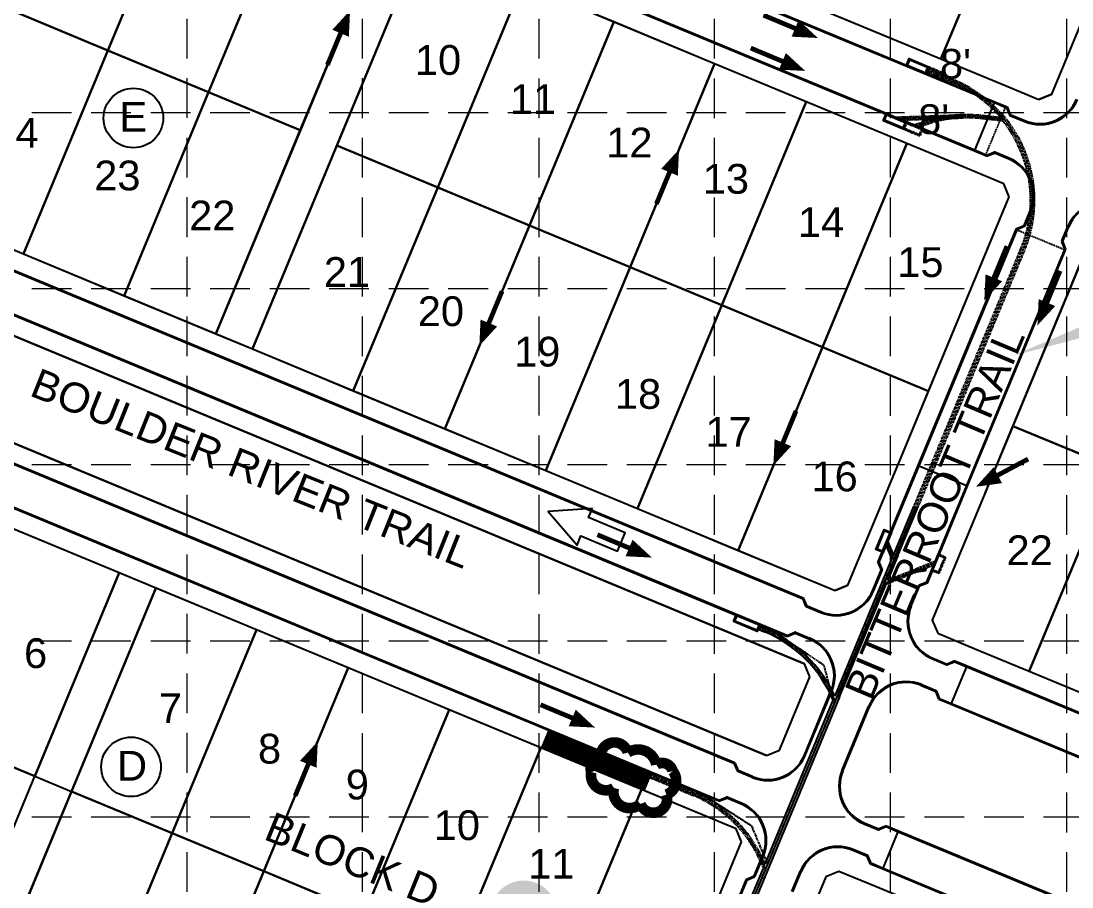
# Model space of a CAD drawing. Header units: inches. Extents: x 2510995 to 2514555, y 7106046 to 7111737.
# Drawn here: x 2511893 to 2512422, y 7110277 to 7110713 of the extents above; entities that cross this region are included whole.
import ezdxf
from ezdxf.enums import TextEntityAlignment as Align

# ---------------------------------------------------------------- set-up
doc = ezdxf.new("R2010")
doc.units = ezdxf.units.IN
doc.header["$MEASUREMENT"] = 0
for name, pattern in [('DASHED', [0.75, 0.5, -0.25]), ('HIDDEN', [0.375, 0.25, -0.125]), ('XHO477PV$0$HIDDEN2', [0.1875, 0.125, -0.0625]), ('XHO477ST$0$CL', [0.7, 0.5, -0.05, 0.1, -0.05])]:
    doc.linetypes.add(name, pattern=pattern)
for name, color, linetype in [('BASE', 7, 'Continuous'), ('C-WTRC-DAM-TEXT-N', 4, 'Continuous'), ('C-WTRC-FULL-PH2B-N', 7, 'Continuous'), ('EROSION BLANKETS', 84, 'Continuous'), ('GRID', 254, 'DASHED'), ('INLET PROTECTION', 5, 'Continuous'), ('LEGEND', 7, 'Continuous'), ('XHO477PT$0$V-PLIN-AREA', 216, 'Continuous'), ('XHO477PT$0$V-PROP-SUBD-N', 7, 'Continuous'), ('XHO477PT$0$V-RWAY-LINE-N', 4, 'Continuous'), ('XHO477PV$0$C-ROAD-BOC-N', 6, 'Continuous'), ('XHO477PV$0$C-ROAD-FOC-N', 12, 'Continuous'), ('XHO477PV$0$C-TRANSITION', 6, 'XHO477PV$0$HIDDEN2'), ('XHOE001PT$0$C-ROAD-IDEN-N', 1, 'Continuous'), ('XHOE001PT$0$V-PROP-SUBD-BLOK-IDEN-N', 6, 'Continuous'), ('XHOE001PT$0$V-PROP-SUBD-IDEN-N', 6, 'Continuous'), ('XHOE001PT$0$V-PROP-SUBD-N', 7, 'Continuous'), ('XHOE001PT$0$V-RWAY-LINE-N', 4, 'Continuous'), ('XHOE001PV$0$C-ROAD-BOC-N', 4, 'Continuous'), ('XHOE001PV$0$C-ROAD-FOC-N', 2, 'Continuous'), ('XHOE002PPT-PHASE10$0$PARCELCLOSURE', 124, 'Continuous'), ('XHOE002PPT-PHASE10$0$V-PROP-SUBD-IDEN-N', 6, 'Continuous'), ('XHOE002PPT-PHASE10$0$V-PROP-SUBD-N', 7, 'Continuous'), ('XHOE002PPT-PHASE10$0$V-PROP-SUBD-N-P7', 12, 'Continuous'), ('XHOE002PV$0$C-ROAD-BOC-N', 2, 'Continuous'), ('XHOE002PV$0$C-ROAD-FOC-N', 2, 'Continuous'), ('ZSTORM', 5, 'XHO477ST$0$CL')]:
    doc.layers.add(name, color=color, linetype=linetype)
doc.layers.add('XHOE001PT$0$V-AREA-PLIN', color=21, linetype='Continuous', plot=False)
doc.styles.add('DRHorton', font='dutcheb.ttf')
doc.styles.get("Standard").update_dxf_attribs({"font": 'ARIAL.TTF'})

# ---------------------------------------------------------------- blocks, each defined once
blk = doc.blocks.new('ARR')
blk.add_lwpolyline([(-5.56, 0.32, 0, 3.78, 0), (-0.35, 0.31, 3.78, 3.78, 0)], format="xyseb")
at = {"const_width": 1}
blk.add_lwpolyline([(-0.35, 0.31), (6.88, 0.31)], dxfattribs=at)
blk = doc.blocks.new('DRHorton')
h = blk.add_hatch(color=1)
h.paths.add_polyline_path([(78.7, 25.78, 1), (40.43, 25.78, 1)])
h.paths.add_polyline_path([(42.33, 17.91), (76.5, 17.91), (76.5, 34.87), (42.33, 34.87)], flags=24)
at = {"layer": 'BASE', "color": 176, "style": 'DRHorton'}
blk.add_text('DRH', height=9.814, dxfattribs=at).set_placement((59.39, 21.64), align=Align.CENTER)

msp = doc.modelspace()

# ---------------------------------------------------------------- linework, layer by layer
at = {"layer": 'C-WTRC-DAM-TEXT-N', "color": 7}
msp.add_solid([(2512392.11, 7110544.52), (2512444.97, 7110567.1), (2512443.92, 7110558.17)], dxfattribs=at)
at = {"layer": 'EROSION BLANKETS', "const_width": 10}
msp.add_lwpolyline([(2512156.35, 7110351.46), (2512208.86, 7110329.59)], dxfattribs=at)
at = {"layer": 'GRID', "color": 252, "linetype": 'HIDDEN', "lineweight": 0, "ltscale": 80}
for p, q in [((2512242.15, 7106494.5), (2512242.15, 7111643.94)), ((2512330.93, 7106494.48), (2512330.93, 7111643.94)), ((2512419.71, 7106494.47), (2512419.71, 7111643.94)), ((2511976.37, 7106494.54), (2511976.28, 7111640.39)), ((2512064.6, 7106494.52), (2512064.78, 7111640.37)), ((2512153.41, 7106494.51), (2512153.95, 7111640.26)), ((2511088, 7110667.35), (2514461.67, 7110667.35)), ((2511088, 7110578.57), (2514461.67, 7110578.57)), ((2511088, 7110489.79), (2514461.67, 7110489.79)), ((2511088, 7110401.01), (2514461.67, 7110401.01)), ((2511088, 7110312.22), (2514461.67, 7110312.22))]:
    msp.add_line(p, q, dxfattribs=at)
at = {"layer": 'INLET PROTECTION', "color": 170, "ltscale": 100, "const_width": 5.33}
msp.add_lwpolyline([(2512198.44, 7110344.67, 0.520567), (2512198.44, 7110344.67, 0.765195), (2512184.94, 7110344.56, 0.417879), (2512180.05, 7110334.81, 0.6649), (2512191.47, 7110326.83, 0.744833), (2512204.82, 7110318.79, 0.975642), (2512217.92, 7110323.47, 0.520567), (2512221.09, 7110335.34, 0.520567), (2512212.81, 7110338.53, 0.540264), (2512198.44, 7110344.67)], format="xyb", close=True, dxfattribs=at)
at = {"layer": 'XHO477PT$0$V-PLIN-AREA', "color": 7}
msp.add_lwpolyline([(2512485.9, 7110590.71), (2512439.72, 7110609.87), (2512433.19, 7110607.17), (2512392.56, 7110509.27), (2512443.36, 7110488.18)], close=True, dxfattribs=at)
at = {"layer": 'XHO477PT$0$V-PROP-SUBD-N', "color": 7}
msp.add_line((2512924.54, 7110288.51), (2512392.56, 7110509.27), dxfattribs=at)
at = {"layer": 'XHO477PT$0$V-RWAY-LINE-N', "color": 7}
for p, q in [((2512412.16, 7110676.52), (2512492.27, 7110869.56)), ((2512387.16, 7110681.49), (2512405.63, 7110673.82)), ((2512412.16, 7110676.52), (2512405.63, 7110673.82)), ((2512388, 7110631.34), (2512369.53, 7110639)), ((2512390.7, 7110624.8), (2512388, 7110631.34)), ((2512336.02, 7110493.03), (2512390.7, 7110624.8)), ((2512378.51, 7110475.4), (2512433.19, 7110607.17))]:
    msp.add_line(p, q, dxfattribs=at)
at = {"layer": 'XHO477PV$0$C-ROAD-BOC-N', "color": 7}
for p, q in [((2512373.17, 7110647.78), (2512383.52, 7110672.71)), ((2512383.52, 7110672.71), (2512389.63, 7110670.18)), ((2512389.63, 7110670.18), (2512391.25, 7110666.26)), ((2512391.25, 7110666.26), (2512398.53, 7110663.24)), ((2512379.28, 7110645.24), (2512373.17, 7110647.78)), ((2512379.28, 7110645.24), (2512383.2, 7110646.86)), ((2512390.48, 7110643.84), (2512383.2, 7110646.86)), ((2512398.27, 7110610.42), (2512401.29, 7110617.7)), ((2512394.35, 7110608.8), (2512398.27, 7110610.42)), ((2512344.79, 7110489.39), (2512394.35, 7110608.8)), ((2512417.66, 7110602.37), (2512420.68, 7110609.65)), ((2512419.28, 7110598.45), (2512417.66, 7110602.37)), ((2512419.28, 7110598.45), (2512417.66, 7110602.37)), ((2512369.73, 7110479.04), (2512419.28, 7110598.45)), ((2512369.73, 7110479.04), (2512419.28, 7110598.45)), ((2512344.79, 7110489.39), (2512369.73, 7110479.04)), ((2512344.79, 7110489.39), (2512369.73, 7110479.04))]:
    msp.add_line(p, q, dxfattribs=at)
for centre, start, end in [((2512406.19, 7110681.71), 247.4628, 337.4628), ((2512382.81, 7110625.37), 337.4628, 67.4628), ((2512439.16, 7110601.99), 67.4628, 157.4628)]:
    msp.add_arc(centre, 20, start, end, dxfattribs=at)
at = {"layer": 'XHO477PV$0$C-ROAD-FOC-N', "color": 7}
for p, q in [((2512383.32, 7110672.25), (2512389.06, 7110669.87)), ((2512389.33, 7110669.6), (2512390.79, 7110666.06)), ((2512391.06, 7110665.79), (2512398.34, 7110662.77)), ((2512379.09, 7110645.86), (2512373.36, 7110648.24)), ((2512379.47, 7110645.86), (2512383.01, 7110647.32)), ((2512390.67, 7110644.3), (2512383.39, 7110647.32)), ((2512398.73, 7110610.23), (2512401.75, 7110617.51)), ((2512345.26, 7110489.2), (2512394.65, 7110608.23)), ((2512394.92, 7110608.5), (2512398.46, 7110609.96)), ((2512417.2, 7110602.57), (2512420.22, 7110609.84)), ((2512418.66, 7110598.64), (2512417.2, 7110602.18)), ((2512418.66, 7110598.64), (2512417.2, 7110602.18)), ((2512369.27, 7110479.24), (2512418.66, 7110598.26)), ((2512369.27, 7110479.24), (2512418.66, 7110598.26))]:
    msp.add_line(p, q, dxfattribs=at)
for centre, radius, start, end in [((2512406.19, 7110681.71), 20.5, 247.4628, 337.4628), ((2512388.86, 7110669.41), 0.5, 22.4628, 67.4628), ((2512391.25, 7110666.26), 0.5, 202.4628, 247.4628), ((2512383.2, 7110646.86), 0.5, 67.4628, 112.4628), ((2512379.28, 7110646.32), 0.5, 247.4628, 292.4628), ((2512382.81, 7110625.37), 20.5, 337.4628, 67.4628), ((2512439.16, 7110601.99), 20.5, 67.4628, 157.4628), ((2512398.27, 7110610.42), 0.5, 292.4628, 337.4628), ((2512395.11, 7110608.04), 0.5, 112.4628, 157.4628), ((2512417.66, 7110602.37), 0.5, 157.4628, 202.4628), ((2512417.66, 7110602.37), 0.5, 157.4628, 202.4628), ((2512418.2, 7110598.45), 0.5, 337.4628, 22.4628), ((2512418.2, 7110598.45), 0.5, 337.4628, 22.4628)]:
    msp.add_arc(centre, radius, start, end, dxfattribs=at)
at = {"layer": 'XHO477PV$0$C-TRANSITION', "color": 7}
for p, q in [((2512378.71, 7110645.48), (2512389.06, 7110670.41)), ((2512419.05, 7110597.88), (2512394.11, 7110608.23))]:
    msp.add_line(p, q, dxfattribs=at)
at = {"layer": 'XHOE001PT$0$V-AREA-PLIN', "color": 7}
for p, q in [((2511978.95, 7110801.08), (2511936.41, 7110698.56)), ((2511936.41, 7110698.56), (2511978.95, 7110801.08)), ((2512356.27, 7110694.31), (2512398.24, 7110795.44)), ((2512398.24, 7110795.44), (2512356.27, 7110694.31)), ((2512029.75, 7110780), (2511987.2, 7110677.48)), ((2511987.2, 7110677.48), (2512029.75, 7110780)), ((2512412.16, 7110676.52), (2512452.22, 7110773.04)), ((2512075.93, 7110760.84), (2511990.84, 7110555.79)), ((2512033.39, 7110658.31), (2512075.93, 7110760.84)), ((2512009.31, 7110548.12), (2512094.4, 7110753.17)), ((2512094.4, 7110753.17), (2512051.86, 7110650.65)), ((2512145.2, 7110732.09), (2512102.66, 7110629.57)), ((2512102.66, 7110629.57), (2512145.2, 7110732.09)), ((2512191.38, 7110712.92), (2512145.2, 7110732.09)), ((2511885.61, 7110719.64), (2511936.41, 7110698.56)), ((2511936.41, 7110698.56), (2511885.61, 7110719.64)), ((2512191.38, 7110712.92), (2512148.84, 7110610.4)), ((2512148.84, 7110610.4), (2512191.38, 7110712.92)), ((2512242.18, 7110691.84), (2512191.38, 7110712.92)), ((2512305.47, 7110715.39), (2512356.27, 7110694.31)), ((2511893.86, 7110596.03), (2511936.41, 7110698.56)), ((2511936.41, 7110698.56), (2511893.86, 7110596.03)), ((2511936.41, 7110698.56), (2511987.2, 7110677.48)), ((2511987.2, 7110677.48), (2511936.41, 7110698.56)), ((2512242.18, 7110691.84), (2512199.64, 7110589.32)), ((2512199.64, 7110589.32), (2512242.18, 7110691.84)), ((2512288.37, 7110672.68), (2512242.18, 7110691.84)), ((2512356.27, 7110694.31), (2512387.16, 7110681.49)), ((2512387.16, 7110681.49), (2512405.63, 7110673.82)), ((2511944.66, 7110574.95), (2511987.2, 7110677.48)), ((2511987.2, 7110677.48), (2511944.66, 7110574.95)), ((2511987.2, 7110677.48), (2512033.39, 7110658.31)), ((2512033.39, 7110658.31), (2511987.2, 7110677.48)), ((2512405.63, 7110673.82), (2512412.16, 7110676.52)), ((2512287.58, 7110389.34), (2511602.99, 7110673.43)), ((2512288.37, 7110672.68), (2512245.82, 7110570.16)), ((2512245.82, 7110570.16), (2512288.37, 7110672.68)), ((2512339.17, 7110651.6), (2512288.37, 7110672.68)), ((2511990.84, 7110555.79), (2512033.39, 7110658.31)), ((2512051.86, 7110650.65), (2512009.31, 7110548.12)), ((2512051.86, 7110650.65), (2512102.66, 7110629.57)), ((2512102.66, 7110629.57), (2512051.86, 7110650.65)), ((2512339.17, 7110651.6), (2512296.62, 7110549.08)), ((2512296.62, 7110549.08), (2512339.17, 7110651.6)), ((2512369.53, 7110639), (2512339.17, 7110651.6)), ((2512388, 7110631.34), (2512369.53, 7110639)), ((2512390.7, 7110624.8), (2512388, 7110631.34)), ((2512060.11, 7110527.04), (2512102.66, 7110629.57)), ((2512102.66, 7110629.57), (2512060.11, 7110527.04)), ((2512102.66, 7110629.57), (2512148.84, 7110610.4)), ((2512148.84, 7110610.4), (2512102.66, 7110629.57)), ((2512350.07, 7110526.9), (2512390.7, 7110624.8)), ((2511603.42, 7110619.12), (2512268.41, 7110343.16)), ((2511843.06, 7110617.11), (2511893.86, 7110596.03)), ((2512106.3, 7110507.88), (2512148.84, 7110610.4)), ((2512148.84, 7110610.4), (2512106.3, 7110507.88)), ((2512148.84, 7110610.4), (2512199.64, 7110589.32)), ((2512199.64, 7110589.32), (2512148.84, 7110610.4)), ((2511893.86, 7110596.03), (2511944.66, 7110574.95)), ((2512157.1, 7110486.8), (2512199.64, 7110589.32)), ((2512199.64, 7110589.32), (2512157.1, 7110486.8)), ((2512199.64, 7110589.32), (2512245.82, 7110570.16)), ((2512245.82, 7110570.16), (2512199.64, 7110589.32)), ((2511944.66, 7110574.95), (2511990.84, 7110555.79)), ((2512203.28, 7110467.63), (2512245.82, 7110570.16)), ((2512245.82, 7110570.16), (2512203.28, 7110467.63)), ((2512245.82, 7110570.16), (2512296.62, 7110549.08)), ((2512296.62, 7110549.08), (2512245.82, 7110570.16)), ((2511990.84, 7110555.79), (2512009.31, 7110548.12)), ((2512009.31, 7110548.12), (2512060.11, 7110527.04)), ((2512254.08, 7110446.55), (2512296.62, 7110549.08)), ((2512296.62, 7110549.08), (2512254.08, 7110446.55)), ((2512296.62, 7110549.08), (2512350.07, 7110526.9)), ((2512350.07, 7110526.9), (2512296.62, 7110549.08)), ((2512060.11, 7110527.04), (2512106.3, 7110507.88)), ((2512336.02, 7110493.03), (2512350.07, 7110526.9)), ((2512106.3, 7110507.88), (2512157.1, 7110486.8)), ((2512309.44, 7110428.99), (2512336.02, 7110493.03)), ((2512157.1, 7110486.8), (2512203.28, 7110467.63)), ((2512203.28, 7110467.63), (2512254.08, 7110446.55)), ((2511942.11, 7110435.26), (2511891.31, 7110456.34)), ((2512254.08, 7110446.55), (2512302.91, 7110426.29)), ((2511942.11, 7110435.26), (2511899.57, 7110332.74)), ((2511899.57, 7110332.74), (2511942.11, 7110435.26)), ((2511960.59, 7110427.6), (2511942.11, 7110435.26)), ((2511960.59, 7110427.6), (2511918.04, 7110325.07)), ((2511918.04, 7110325.07), (2511960.59, 7110427.6)), ((2512011.39, 7110406.51), (2511960.59, 7110427.6)), ((2512302.91, 7110426.29), (2512309.44, 7110428.99)), ((2512011.39, 7110406.51), (2511968.84, 7110303.99)), ((2511968.84, 7110303.99), (2512011.39, 7110406.51)), ((2512057.57, 7110387.35), (2512011.39, 7110406.51)), ((2512290.28, 7110382.81), (2512287.58, 7110389.34)), ((2512057.57, 7110387.35), (2512015.02, 7110284.83)), ((2512015.02, 7110284.83), (2512057.57, 7110387.35)), ((2512108.37, 7110366.27), (2512057.57, 7110387.35)), ((2512274.95, 7110345.86), (2512290.28, 7110382.81)), ((2512108.37, 7110366.27), (2512065.82, 7110263.75)), ((2512065.82, 7110263.75), (2512108.37, 7110366.27)), ((2512154.55, 7110347.11), (2512108.37, 7110366.27)), ((2511848.77, 7110353.82), (2511899.57, 7110332.74)), ((2512154.55, 7110347.11), (2512112.01, 7110244.58)), ((2512112.01, 7110244.58), (2512154.55, 7110347.11)), ((2512205.35, 7110326.03), (2512154.55, 7110347.11)), ((2512268.41, 7110343.16), (2512274.95, 7110345.86)), ((2511899.57, 7110332.74), (2511918.04, 7110325.07)), ((2511918.04, 7110325.07), (2511968.84, 7110303.99)), ((2512205.35, 7110326.03), (2512162.8, 7110223.5)), ((2512162.8, 7110223.5), (2512205.35, 7110326.03)), ((2512253.08, 7110306.22), (2512205.35, 7110326.03)), ((2511968.84, 7110303.99), (2512015.02, 7110284.83)), ((2512255.78, 7110299.68), (2512253.08, 7110306.22)), ((2512215.16, 7110201.78), (2512255.78, 7110299.68)), ((2512015.02, 7110284.83), (2512065.82, 7110263.75))]:
    msp.add_line(p, q, dxfattribs=at)
at = {"layer": 'XHOE001PT$0$V-PROP-SUBD-BLOK-IDEN-N', "color": 7}
for centre in [(2511949.27, 7110664.51), (2511948.09, 7110337.46)]:
    msp.add_circle(centre, 15, dxfattribs=at)
at = {"layer": 'XHOE001PT$0$V-PROP-SUBD-N', "color": 7}
for p, q in [((2512033.39, 7110658.31), (2511597.09, 7110839.36)), ((2511936.41, 7110698.56), (2511978.95, 7110801.08)), ((2512356.27, 7110694.31), (2512398.24, 7110795.44)), ((2511987.2, 7110677.48), (2512029.75, 7110780)), ((2511990.84, 7110555.79), (2512075.93, 7110760.84)), ((2512009.31, 7110548.12), (2512094.4, 7110753.17)), ((2512102.66, 7110629.57), (2512145.2, 7110732.09)), ((2512148.84, 7110610.4), (2512191.38, 7110712.92)), ((2511893.86, 7110596.03), (2511936.41, 7110698.56)), ((2512199.64, 7110589.32), (2512242.18, 7110691.84)), ((2511944.66, 7110574.95), (2511987.2, 7110677.48)), ((2512245.82, 7110570.16), (2512288.37, 7110672.68)), ((2512350.07, 7110526.9), (2512051.86, 7110650.65)), ((2512296.62, 7110549.08), (2512339.17, 7110651.6)), ((2512060.11, 7110527.04), (2512102.66, 7110629.57)), ((2512106.3, 7110507.88), (2512148.84, 7110610.4)), ((2512157.1, 7110486.8), (2512199.64, 7110589.32)), ((2512203.28, 7110467.63), (2512245.82, 7110570.16)), ((2512254.08, 7110446.55), (2512296.62, 7110549.08)), ((2511899.57, 7110332.74), (2511942.11, 7110435.26)), ((2511918.04, 7110325.07), (2511960.59, 7110427.6)), ((2511968.84, 7110303.99), (2512011.39, 7110406.51)), ((2512015.02, 7110284.83), (2512057.57, 7110387.35)), ((2512065.82, 7110263.75), (2512108.37, 7110366.27)), ((2512112.01, 7110244.58), (2512154.55, 7110347.11)), ((2512162.8, 7110223.5), (2512205.35, 7110326.03))]:
    msp.add_line(p, q, dxfattribs=at)
at = {"layer": 'XHOE001PT$0$V-RWAY-LINE-N', "color": 7}
for p, q in [((2511600.37, 7111007.98), (2512387.16, 7110681.49)), ((2512369.53, 7110639), (2511600.76, 7110958.02)), ((2511602.65, 7110716.88), (2512302.91, 7110426.29)), ((2511602.99, 7110673.43), (2512287.58, 7110389.34)), ((2512268.41, 7110343.16), (2511603.42, 7110619.12)), ((2512253.08, 7110306.22), (2511603.76, 7110575.67)), ((2512309.44, 7110428.99), (2512336.02, 7110493.03)), ((2512309.44, 7110428.99), (2512302.91, 7110426.29)), ((2512290.28, 7110382.81), (2512287.58, 7110389.34)), ((2512274.95, 7110345.86), (2512290.28, 7110382.81)), ((2512268.41, 7110343.16), (2512274.95, 7110345.86)), ((2512255.78, 7110299.68), (2512253.08, 7110306.22)), ((2512215.16, 7110201.78), (2512255.78, 7110299.68))]:
    msp.add_line(p, q, dxfattribs=at)
at = {"layer": 'XHOE001PV$0$C-ROAD-BOC-N', "color": 7}
for p, q in [((2511614.27, 7110991.93), (2512383.52, 7110672.71)), ((2512373.17, 7110647.78), (2511614.5, 7110962.6)), ((2511616.55, 7110700.82), (2512286.91, 7110422.64)), ((2511622.22, 7110675.73), (2512278.86, 7110403.25)), ((2512252.41, 7110339.52), (2511617.32, 7110603.06)), ((2512252.41, 7110339.52), (2511617.32, 7110603.06)), ((2512244.37, 7110320.12), (2511617.5, 7110580.25)), ((2512244.37, 7110320.12), (2511617.5, 7110580.25)), ((2512324.5, 7110440.48), (2512344.79, 7110489.39)), ((2512324.5, 7110440.48), (2512344.79, 7110489.39)), ((2512349.43, 7110430.13), (2512369.73, 7110479.04)), ((2512349.43, 7110430.13), (2512369.73, 7110479.04)), ((2512321.95, 7110426.51), (2512326.12, 7110436.56)), ((2512321.95, 7110426.51), (2512326.12, 7110436.56)), ((2512324.5, 7110440.48), (2512326.12, 7110436.56)), ((2512324.5, 7110440.48), (2512326.12, 7110436.56)), ((2512349.43, 7110430.13), (2512345.51, 7110428.51)), ((2512349.43, 7110430.13), (2512345.51, 7110428.51)), ((2512341.34, 7110418.46), (2512345.51, 7110428.51)), ((2512341.34, 7110418.46), (2512345.51, 7110428.51)), ((2512286.91, 7110422.64), (2512288.53, 7110418.72)), ((2512286.91, 7110422.64), (2512288.53, 7110418.72)), ((2512288.53, 7110418.72), (2512295.81, 7110415.7)), ((2512288.53, 7110418.72), (2512295.81, 7110415.7)), ((2512278.86, 7110403.25), (2512282.78, 7110404.87)), ((2512278.86, 7110403.25), (2512282.78, 7110404.87)), ((2512282.78, 7110404.87), (2512290.06, 7110401.85)), ((2512282.78, 7110404.87), (2512290.06, 7110401.85)), ((2512352.15, 7110392.32), (2512359.43, 7110389.3)), ((2512352.15, 7110392.32), (2512359.43, 7110389.3)), ((2512363.35, 7110390.92), (2512359.43, 7110389.3)), ((2512363.35, 7110390.92), (2512359.43, 7110389.3)), ((2512361.42, 7110368.99), (2512369.46, 7110388.39)), ((2512361.42, 7110368.99), (2512369.46, 7110388.39)), ((2512363.35, 7110390.92), (2512369.46, 7110388.39)), ((2512363.35, 7110390.92), (2512369.46, 7110388.39)), ((2512346.4, 7110378.47), (2512353.68, 7110375.45)), ((2512346.4, 7110378.47), (2512353.68, 7110375.45)), ((2512287.45, 7110343.38), (2512300.87, 7110375.71)), ((2512287.45, 7110343.38), (2512300.87, 7110375.71)), ((2512355.3, 7110371.53), (2512353.68, 7110375.45)), ((2512355.3, 7110371.53), (2512353.68, 7110375.45)), ((2512306.85, 7110335.33), (2512320.26, 7110367.66)), ((2512306.85, 7110335.33), (2512320.26, 7110367.66)), ((2512355.3, 7110371.53), (2512361.42, 7110368.99)), ((2512355.3, 7110371.53), (2512361.42, 7110368.99)), ((2512252.41, 7110339.52), (2512254.04, 7110335.6)), ((2512252.41, 7110339.52), (2512254.04, 7110335.6)), ((2512261.31, 7110332.58), (2512254.04, 7110335.6)), ((2512261.31, 7110332.58), (2512254.04, 7110335.6)), ((2512244.37, 7110320.12), (2512248.29, 7110321.74)), ((2512244.37, 7110320.12), (2512248.29, 7110321.74)), ((2512255.56, 7110318.72), (2512248.29, 7110321.74)), ((2512255.56, 7110318.72), (2512248.29, 7110321.74)), ((2512317.66, 7110309.2), (2512324.93, 7110306.17)), ((2512317.66, 7110309.2), (2512324.93, 7110306.17)), ((2512328.85, 7110307.8), (2512324.93, 7110306.17)), ((2512328.85, 7110307.8), (2512324.93, 7110306.17)), ((2512326.92, 7110285.86), (2512334.97, 7110305.26)), ((2512326.92, 7110285.86), (2512334.97, 7110305.26)), ((2512328.85, 7110307.8), (2512334.97, 7110305.26)), ((2512328.85, 7110307.8), (2512334.97, 7110305.26)), ((2512262.2, 7110282.53), (2512266.37, 7110292.58)), ((2512262.2, 7110282.53), (2512266.37, 7110292.58)), ((2512319.18, 7110292.32), (2512311.91, 7110295.34)), ((2512319.18, 7110292.32), (2512311.91, 7110295.34)), ((2512320.81, 7110288.4), (2512319.18, 7110292.32)), ((2512320.81, 7110288.4), (2512319.18, 7110292.32)), ((2512326.92, 7110285.86), (2512320.81, 7110288.4)), ((2512326.92, 7110285.86), (2512320.81, 7110288.4)), ((2512258.28, 7110280.91), (2512262.2, 7110282.53)), ((2512258.28, 7110280.91), (2512262.2, 7110282.53)), ((2512281.6, 7110274.48), (2512285.77, 7110284.53)), ((2512281.6, 7110274.48), (2512285.77, 7110284.53)), ((2512215.88, 7110178.74), (2512258.28, 7110280.91)), ((2512215.88, 7110178.74), (2512258.28, 7110280.91))]:
    msp.add_line(p, q, dxfattribs=at)
for centre, start, end in [((2512303.47, 7110434.17), 247.4628, 337.4628), ((2512303.47, 7110434.17), 247.4628, 337.4628), ((2512359.82, 7110410.79), 157.4628, 247.4628), ((2512359.82, 7110410.79), 157.4628, 247.4628), ((2512282.39, 7110383.38), 337.4628, 67.4628), ((2512282.39, 7110383.38), 337.4628, 67.4628), ((2512338.74, 7110359.99), 67.4628, 157.4628), ((2512338.74, 7110359.99), 67.4628, 157.4628), ((2512268.98, 7110351.05), 247.4628, 337.4628), ((2512268.98, 7110351.05), 247.4628, 337.4628), ((2512325.32, 7110327.67), 157.4628, 247.4628), ((2512325.32, 7110327.67), 157.4628, 247.4628), ((2512247.9, 7110300.25), 337.4628, 67.4628), ((2512247.9, 7110300.25), 337.4628, 67.4628), ((2512304.24, 7110276.87), 67.4628, 157.4628), ((2512304.24, 7110276.87), 67.4628, 157.4628)]:
    msp.add_arc(centre, 20, start, end, dxfattribs=at)
at = {"layer": 'XHOE001PV$0$C-ROAD-FOC-N', "color": 7}
for p, q in [((2511614.46, 7110991.31), (2512383.32, 7110672.25)), ((2512373.36, 7110648.24), (2511615.08, 7110962.9)), ((2511616.74, 7110700.2), (2512286.34, 7110422.34)), ((2511622.8, 7110676.04), (2512279.05, 7110403.71)), ((2512252.22, 7110339.05), (2511617.51, 7110602.44)), ((2512252.22, 7110339.05), (2511617.51, 7110602.44)), ((2512244.56, 7110320.58), (2511618.07, 7110580.56)), ((2512244.56, 7110320.58), (2511618.07, 7110580.56)), ((2512325.12, 7110440.67), (2512345.26, 7110489.2)), ((2512325.12, 7110440.67), (2512345.26, 7110489.2)), ((2512349.13, 7110430.7), (2512369.27, 7110479.24)), ((2512349.13, 7110430.7), (2512369.27, 7110479.24)), ((2512322.41, 7110426.32), (2512326.58, 7110436.37)), ((2512322.41, 7110426.32), (2512326.58, 7110436.37)), ((2512325.12, 7110440.29), (2512326.58, 7110436.75)), ((2512325.12, 7110440.29), (2512326.58, 7110436.75)), ((2512348.86, 7110430.43), (2512345.32, 7110428.97)), ((2512348.86, 7110430.43), (2512345.32, 7110428.97)), ((2512340.88, 7110418.65), (2512345.05, 7110428.7)), ((2512340.88, 7110418.65), (2512345.05, 7110428.7)), ((2512286.61, 7110422.07), (2512288.07, 7110418.53)), ((2512286.61, 7110422.07), (2512288.07, 7110418.53)), ((2512288.34, 7110418.26), (2512295.62, 7110415.24)), ((2512288.34, 7110418.26), (2512295.62, 7110415.24)), ((2512279.05, 7110403.87), (2512282.59, 7110405.33)), ((2512279.05, 7110403.87), (2512282.59, 7110405.33)), ((2512282.97, 7110405.33), (2512290.25, 7110402.31)), ((2512282.97, 7110405.33), (2512290.25, 7110402.31)), ((2512351.96, 7110391.86), (2512359.24, 7110388.84)), ((2512351.96, 7110391.86), (2512359.24, 7110388.84)), ((2512363.16, 7110390.3), (2512359.62, 7110388.84)), ((2512363.16, 7110390.3), (2512359.62, 7110388.84)), ((2512363.54, 7110390.3), (2512369.27, 7110387.92)), ((2512363.54, 7110390.3), (2512369.27, 7110387.92)), ((2512346.59, 7110378.93), (2512353.87, 7110375.91)), ((2512346.59, 7110378.93), (2512353.87, 7110375.91)), ((2512287.91, 7110343.19), (2512301.33, 7110375.52)), ((2512287.91, 7110343.19), (2512301.33, 7110375.52)), ((2512355.6, 7110372.1), (2512354.14, 7110375.64)), ((2512355.6, 7110372.1), (2512354.14, 7110375.64)), ((2512355.87, 7110371.83), (2512361.61, 7110369.45)), ((2512355.87, 7110371.83), (2512361.61, 7110369.45)), ((2512306.39, 7110335.53), (2512319.8, 7110367.85)), ((2512306.39, 7110335.53), (2512319.8, 7110367.85)), ((2512252.11, 7110338.94), (2512253.57, 7110335.4)), ((2512252.11, 7110338.94), (2512253.57, 7110335.4)), ((2512261.12, 7110332.11), (2512253.84, 7110335.13)), ((2512261.12, 7110332.11), (2512253.84, 7110335.13)), ((2512244.56, 7110320.74), (2512248.1, 7110322.2)), ((2512244.56, 7110320.74), (2512248.1, 7110322.2)), ((2512255.76, 7110319.18), (2512248.48, 7110322.2)), ((2512255.76, 7110319.18), (2512248.48, 7110322.2)), ((2512317.46, 7110308.73), (2512324.74, 7110305.71)), ((2512317.46, 7110308.73), (2512324.74, 7110305.71)), ((2512328.66, 7110307.18), (2512325.12, 7110305.71)), ((2512328.66, 7110307.18), (2512325.12, 7110305.71)), ((2512329.05, 7110307.18), (2512334.78, 7110304.8)), ((2512329.05, 7110307.18), (2512334.78, 7110304.8)), ((2512262.66, 7110282.34), (2512266.83, 7110292.39)), ((2512262.66, 7110282.34), (2512266.83, 7110292.39)), ((2512319.38, 7110292.78), (2512312.1, 7110295.8)), ((2512319.38, 7110292.78), (2512312.1, 7110295.8)), ((2512321.11, 7110288.97), (2512319.65, 7110292.51)), ((2512321.11, 7110288.97), (2512319.65, 7110292.51)), ((2512327.11, 7110286.32), (2512321.38, 7110288.7)), ((2512327.11, 7110286.32), (2512321.38, 7110288.7)), ((2512258.85, 7110280.61), (2512262.39, 7110282.07)), ((2512258.85, 7110280.61), (2512262.39, 7110282.07)), ((2512281.14, 7110274.68), (2512285.31, 7110284.73)), ((2512281.14, 7110274.68), (2512285.31, 7110284.73)), ((2512216.34, 7110178.55), (2512258.58, 7110280.34)), ((2512216.34, 7110178.55), (2512258.58, 7110280.34))]:
    msp.add_line(p, q, dxfattribs=at)
for centre, radius, start, end in [((2512325.58, 7110440.48), 0.5, 157.4628, 202.4628), ((2512325.58, 7110440.48), 0.5, 157.4628, 202.4628), ((2512326.12, 7110436.56), 0.5, 337.4628, 22.4628), ((2512326.12, 7110436.56), 0.5, 337.4628, 22.4628), ((2512348.67, 7110430.9), 0.5, 292.4628, 337.4628), ((2512348.67, 7110430.9), 0.5, 292.4628, 337.4628), ((2512303.47, 7110434.17), 20.5, 247.4628, 337.4628), ((2512303.47, 7110434.17), 20.5, 247.4628, 337.4628), ((2512345.51, 7110428.51), 0.5, 112.4628, 157.4628), ((2512345.51, 7110428.51), 0.5, 112.4628, 157.4628), ((2512286.14, 7110421.88), 0.5, 22.4628, 67.4628), ((2512286.14, 7110421.88), 0.5, 22.4628, 67.4628), ((2512288.53, 7110418.72), 0.5, 202.4628, 247.4628), ((2512288.53, 7110418.72), 0.5, 202.4628, 247.4628), ((2512359.82, 7110410.79), 20.5, 157.4628, 247.4628), ((2512359.82, 7110410.79), 20.5, 157.4628, 247.4628), ((2512278.86, 7110404.33), 0.5, 247.4628, 292.4628), ((2512278.86, 7110404.33), 0.5, 247.4628, 292.4628), ((2512282.78, 7110404.87), 0.5, 67.4628, 112.4628), ((2512282.78, 7110404.87), 0.5, 67.4628, 112.4628), ((2512282.39, 7110383.38), 20.5, 337.4628, 67.4628), ((2512282.39, 7110383.38), 20.5, 337.4628, 67.4628), ((2512359.43, 7110389.3), 0.5, 247.4628, 292.4628), ((2512359.43, 7110389.3), 0.5, 247.4628, 292.4628), ((2512363.35, 7110389.84), 0.5, 67.4628, 112.4628), ((2512363.35, 7110389.84), 0.5, 67.4628, 112.4628), ((2512338.74, 7110359.99), 20.5, 67.4628, 157.4628), ((2512338.74, 7110359.99), 20.5, 67.4628, 157.4628), ((2512353.68, 7110375.45), 0.5, 22.4628, 67.4628), ((2512353.68, 7110375.45), 0.5, 22.4628, 67.4628), ((2512356.07, 7110372.29), 0.5, 202.4628, 247.4628), ((2512356.07, 7110372.29), 0.5, 202.4628, 247.4628), ((2512268.98, 7110351.05), 20.5, 247.4628, 337.4628), ((2512268.98, 7110351.05), 20.5, 247.4628, 337.4628), ((2512251.65, 7110338.75), 0.5, 22.4628, 67.4628), ((2512251.65, 7110338.75), 0.5, 22.4628, 67.4628), ((2512254.04, 7110335.6), 0.5, 202.4628, 247.4628), ((2512254.04, 7110335.6), 0.5, 202.4628, 247.4628), ((2512325.32, 7110327.67), 20.5, 157.4628, 247.4628), ((2512325.32, 7110327.67), 20.5, 157.4628, 247.4628), ((2512244.37, 7110321.2), 0.5, 247.4628, 292.4628), ((2512244.37, 7110321.2), 0.5, 247.4628, 292.4628), ((2512248.29, 7110321.74), 0.5, 67.4628, 112.4628), ((2512248.29, 7110321.74), 0.5, 67.4628, 112.4628), ((2512247.9, 7110300.25), 20.5, 337.4628, 67.4628), ((2512247.9, 7110300.25), 20.5, 337.4628, 67.4628), ((2512324.93, 7110306.17), 0.5, 247.4628, 292.4628), ((2512324.93, 7110306.17), 0.5, 247.4628, 292.4628), ((2512328.85, 7110306.71), 0.5, 67.4628, 112.4628), ((2512328.85, 7110306.71), 0.5, 67.4628, 112.4628), ((2512304.24, 7110276.87), 20.5, 67.4628, 157.4628), ((2512304.24, 7110276.87), 20.5, 67.4628, 157.4628), ((2512319.18, 7110292.32), 0.5, 22.4628, 67.4628), ((2512319.18, 7110292.32), 0.5, 22.4628, 67.4628), ((2512321.57, 7110289.16), 0.5, 202.4628, 247.4628), ((2512321.57, 7110289.16), 0.5, 202.4628, 247.4628), ((2512262.2, 7110282.53), 0.5, 292.4628, 337.4628), ((2512262.2, 7110282.53), 0.5, 292.4628, 337.4628), ((2512259.05, 7110280.15), 0.5, 112.4628, 157.4628), ((2512259.05, 7110280.15), 0.5, 112.4628, 157.4628)]:
    msp.add_arc(centre, radius, start, end, dxfattribs=at)
at = {"layer": 'XHOE002PPT-PHASE10$0$PARCELCLOSURE', "color": 7}
for points in [[(2512443.36, 7110488.18), (2512392.56, 7110509.26), (2512351.93, 7110411.36), (2512354.64, 7110404.82), (2512373.11, 7110397.15), (2512373.11, 7110397.16), (2512400.81, 7110385.66)], [(2512489.54, 7110469.02), (2512443.36, 7110488.18), (2512400.81, 7110385.66), (2512447, 7110366.5)], [(2511899.57, 7110332.74), (2511848.77, 7110353.82), (2511806.23, 7110251.29), (2511857.03, 7110230.21)], [(2511968.84, 7110303.99), (2511918.04, 7110325.07), (2511875.5, 7110222.55), (2511926.3, 7110201.47)], [(2512015.02, 7110284.83), (2511968.84, 7110303.99), (2511926.3, 7110201.47), (2511972.48, 7110182.3)], [(2512065.82, 7110263.75), (2512015.02, 7110284.83), (2511972.48, 7110182.3), (2512023.28, 7110161.22)], [(2512354.67, 7110264.06), (2512323.28, 7110277.09), (2512304.81, 7110284.75), (2512298.27, 7110282.05), (2512257.26, 7110183.22), (2512311.75, 7110160.61)]]:
    msp.add_lwpolyline(points, close=True, dxfattribs=at)
at = {"layer": 'XHOE002PPT-PHASE10$0$V-PROP-SUBD-N', "color": 7}
for p, q in [((2512924.54, 7110288.51), (2512392.56, 7110509.27)), ((2512400.81, 7110385.66), (2512443.36, 7110488.18)), ((2511899.57, 7110332.74), (2511600.08, 7110457.02)), ((2511857.03, 7110230.21), (2511899.57, 7110332.74)), ((2511875.5, 7110222.55), (2511918.04, 7110325.07)), ((2512215.16, 7110201.78), (2511918.04, 7110325.07)), ((2512215.16, 7110201.78), (2511918.04, 7110325.07)), ((2511926.3, 7110201.47), (2511968.84, 7110303.99)), ((2511972.48, 7110182.3), (2512015.02, 7110284.83))]:
    msp.add_line(p, q, dxfattribs=at)
at = {"layer": 'XHOE002PPT-PHASE10$0$V-PROP-SUBD-N-P7', "color": 7}
for p, q in [((2512253.08, 7110306.22), (2511603.76, 7110575.67)), ((2512378.51, 7110475.4), (2512392.56, 7110509.27)), ((2512392.56, 7110509.27), (2512924.54, 7110288.51)), ((2512309.44, 7110428.99), (2512336.02, 7110493.03)), ((2511899.57, 7110332.74), (2511942.11, 7110435.26)), ((2511918.04, 7110325.07), (2511960.59, 7110427.6)), ((2512309.44, 7110428.99), (2512302.91, 7110426.29)), ((2511968.84, 7110303.99), (2512011.39, 7110406.51)), ((2512290.28, 7110382.81), (2512287.58, 7110389.34)), ((2512290.28, 7110382.81), (2512287.58, 7110389.34)), ((2512015.02, 7110284.83), (2512057.57, 7110387.35)), ((2512274.95, 7110345.86), (2512290.28, 7110382.81)), ((2512274.95, 7110345.86), (2512290.28, 7110382.81)), ((2512065.82, 7110263.75), (2512108.37, 7110366.27)), ((2512112.01, 7110244.58), (2512154.55, 7110347.11)), ((2512268.41, 7110343.16), (2512274.95, 7110345.86)), ((2512268.41, 7110343.16), (2512274.95, 7110345.86)), ((2512162.8, 7110223.5), (2512205.35, 7110326.03)), ((2512255.78, 7110299.68), (2512253.08, 7110306.22)), ((2512255.78, 7110299.68), (2512253.08, 7110306.22)), ((2512207.11, 7110182.38), (2512255.78, 7110299.68))]:
    msp.add_line(p, q, dxfattribs=at)
msp.add_lwpolyline([(2512180.6, 7110467.74), (2512158.3, 7110466.17), (2512172.94, 7110449.27), (2512174.86, 7110453.89), (2512193.33, 7110446.22), (2512197.16, 7110455.46), (2512178.69, 7110463.12)], close=True, dxfattribs=at)
at = {"layer": 'XHOE002PV$0$C-ROAD-BOC-N', "color": 7}
for p, q in [((2512369.46, 7110388.39), (2512852.21, 7110188.06)), ((2512361.42, 7110368.99), (2512844.17, 7110168.66)), ((2512334.97, 7110305.26), (2512774.08, 7110123.04)), ((2512488.19, 7110218.94), (2512326.92, 7110285.86))]:
    msp.add_line(p, q, dxfattribs=at)
at = {"layer": 'XHOE002PV$0$C-ROAD-FOC-N', "color": 7}
for p, q in [((2512369.27, 7110387.92), (2512852.02, 7110187.6)), ((2512369.27, 7110387.92), (2512852.02, 7110187.6)), ((2512369.27, 7110387.92), (2512852.02, 7110187.6)), ((2512361.61, 7110369.45), (2512844.36, 7110169.12)), ((2512361.61, 7110369.45), (2512844.36, 7110169.12)), ((2512361.61, 7110369.45), (2512844.36, 7110169.12)), ((2512334.78, 7110304.8), (2512773.89, 7110122.58)), ((2512334.78, 7110304.8), (2512773.89, 7110122.58)), ((2512334.78, 7110304.8), (2512773.89, 7110122.58)), ((2512488, 7110219.56), (2512327.11, 7110286.32)), ((2512488, 7110219.56), (2512327.11, 7110286.32)), ((2512488, 7110219.56), (2512327.11, 7110286.32))]:
    msp.add_line(p, q, dxfattribs=at)
at = {"layer": 'ZSTORM', "color": 7}
for p, q in [((2512362.1, 7110682.41), (2512348.96, 7110687.86)), ((2512362.67, 7110683.8), (2512349.54, 7110689.25)), ((2512331.9, 7110664.9), (2512367.07, 7110666.1)), ((2512335.24, 7110663.51), (2512367.12, 7110664.6)), ((2512354.1, 7110441.37), (2512329.54, 7110431.43)), ((2512354.1, 7110441.37), (2512329.54, 7110431.43)), ((2512332.67, 7110444.84), (2512334.74, 7110443.97)), ((2512332.67, 7110444.84), (2512334.74, 7110443.97)), ((2512353.29, 7110439.43), (2512328.73, 7110429.49)), ((2512353.29, 7110439.43), (2512328.73, 7110429.49)), ((2512303.03, 7110373.74), (2512305.34, 7110372.78)), ((2512303.03, 7110373.74), (2512305.34, 7110372.78)), ((2512207.67, 7110332.91), (2512231.29, 7110323.11)), ((2512207.67, 7110332.91), (2512231.29, 7110323.11)), ((2512208.24, 7110334.3), (2512231.87, 7110324.49)), ((2512208.24, 7110334.3), (2512231.87, 7110324.49)), ((2512266.04, 7110288.32), (2512266.81, 7110286.46)), ((2512266.04, 7110288.32), (2512266.81, 7110286.46)), ((2512267.43, 7110288.89), (2512267.62, 7110288.42)), ((2512267.43, 7110288.89), (2512267.62, 7110288.42))]:
    msp.add_line(p, q, dxfattribs=at)
at = {"layer": 'ZSTORM', "color": 5}
for p, q in [((2512362.38, 7110683.11), (2512349.25, 7110688.56)), ((2512362.1, 7110682.41), (2512356.61, 7110684.69)), ((2512362.38, 7110683.11), (2512356.9, 7110685.38)), ((2512362.67, 7110683.8), (2512357.19, 7110686.08)), ((2512374.74, 7110677.24), (2512373.89, 7110676)), ((2512333.57, 7110664.21), (2512367.09, 7110665.35)), ((2512341.7, 7110660.83), (2512350.95, 7110663.52)), ((2512369.65, 7110666.14), (2512369.65, 7110664.64)), ((2512387.47, 7110663.02), (2512376.38, 7110664.25)), ((2512388.21, 7110663.7), (2512376.47, 7110665)), ((2512388.21, 7110663.7), (2512376.47, 7110665)), ((2512386.09, 7110664.68), (2512376.55, 7110665.74)), ((2512385.53, 7110665.33), (2512387.03, 7110666.65)), ((2512342.81, 7110660.37), (2512351.16, 7110662.8)), ((2512343.91, 7110659.92), (2512351.36, 7110662.08)), ((2512342.67, 7110468.62), (2512396.58, 7110598.54)), ((2512342.67, 7110468.62), (2512396.58, 7110598.54)), ((2512343.59, 7110468.24), (2512397.51, 7110598.16)), ((2512343.59, 7110468.24), (2512397.51, 7110598.16)), ((2512343.59, 7110468.24), (2512397.51, 7110598.16)), ((2512343.59, 7110468.24), (2512397.51, 7110598.16)), ((2512344.52, 7110467.85), (2512398.43, 7110597.77)), ((2512344.52, 7110467.85), (2512398.43, 7110597.77)), ((2512074.13, 7109818.89), (2512343.59, 7110468.24)), ((2512074.13, 7109818.89), (2512343.59, 7110468.24)), ((2512344.52, 7110467.85), (2512342.67, 7110468.62)), ((2512344.52, 7110467.85), (2512342.67, 7110468.62)), ((2512328.76, 7110450.75), (2512332.55, 7110441.63)), ((2512328.76, 7110450.75), (2512332.55, 7110441.63)), ((2512328.92, 7110451.13), (2512332.7, 7110441.98)), ((2512328.92, 7110451.13), (2512332.7, 7110441.98)), ((2512353.7, 7110440.42), (2512327.57, 7110429.61)), ((2512353.7, 7110440.42), (2512327.57, 7110429.61)), ((2512353.7, 7110440.4), (2512327.67, 7110429.87)), ((2512353.7, 7110440.4), (2512327.67, 7110429.87)), ((2512264.5, 7110407.58), (2512267.63, 7110406.28)), ((2512264.5, 7110407.58), (2512267.63, 7110406.28)), ((2512271.34, 7110406.37), (2512297.17, 7110388.8)), ((2512271.34, 7110406.37), (2512297.17, 7110388.8)), ((2512297.17, 7110388.8), (2512302.41, 7110368.99)), ((2512297.17, 7110388.8), (2512302.41, 7110368.99)), ((2512302.79, 7110371.08), (2512303.03, 7110370.49)), ((2512302.79, 7110371.08), (2512303.03, 7110370.49)), ((2512207.95, 7110333.61), (2512231.58, 7110323.8)), ((2512207.95, 7110333.61), (2512231.58, 7110323.8)), ((2512236.47, 7110323.4), (2512260.77, 7110307.8)), ((2512236.47, 7110323.4), (2512260.77, 7110307.8)), ((2512260.77, 7110307.8), (2512268.92, 7110288.29)), ((2512260.77, 7110307.8), (2512268.92, 7110288.29)), ((2512266.73, 7110288.6), (2512267.89, 7110285.81)), ((2512266.73, 7110288.6), (2512267.89, 7110285.81))]:
    msp.add_line(p, q, dxfattribs=at)
at = {"layer": 'ZSTORM'}
for p, q in [((2512374.74, 7110677.24), (2512373.89, 7110676)), ((2512374.74, 7110677.24), (2512373.89, 7110676)), ((2512369.65, 7110666.14), (2512369.65, 7110664.64)), ((2512369.65, 7110666.14), (2512369.65, 7110664.64)), ((2512387.47, 7110663.02), (2512376.38, 7110664.25)), ((2512387.47, 7110663.02), (2512376.38, 7110664.25)), ((2512386.09, 7110664.68), (2512376.55, 7110665.74)), ((2512386.09, 7110664.68), (2512376.55, 7110665.74)), ((2512385.53, 7110665.33), (2512387.03, 7110666.65)), ((2512385.53, 7110665.33), (2512387.03, 7110666.65)), ((2512342.67, 7110468.62), (2512396.58, 7110598.54)), ((2512342.67, 7110468.62), (2512396.58, 7110598.54)), ((2512342.67, 7110468.62), (2512396.58, 7110598.54)), ((2512344.52, 7110467.85), (2512398.43, 7110597.77)), ((2512344.52, 7110467.85), (2512398.43, 7110597.77)), ((2512344.52, 7110467.85), (2512398.43, 7110597.77)), ((2512344.52, 7110467.85), (2512342.67, 7110468.62)), ((2512344.52, 7110467.85), (2512342.67, 7110468.62)), ((2512344.52, 7110467.85), (2512342.67, 7110468.62))]:
    msp.add_line(p, q, dxfattribs=at)
at = {"layer": 'ZSTORM', "color": 5, "linetype": 'Continuous'}
msp.add_line((2512074.13, 7109818.89), (2512343.59, 7110468.24), dxfattribs=at)
msp.add_line((2512074.13, 7109818.89), (2512343.59, 7110468.24), dxfattribs=at)
at = {"layer": 'ZSTORM', "color": 7, "linetype": 'Continuous'}
for p, q in [((2512332.78, 7110444.79), (2512342.67, 7110468.62)), ((2512332.78, 7110444.79), (2512342.67, 7110468.62)), ((2512334.63, 7110444.02), (2512344.52, 7110467.85)), ((2512334.63, 7110444.02), (2512344.52, 7110467.85)), ((2512329.16, 7110451.73), (2512332.35, 7110444.07)), ((2512329.16, 7110451.73), (2512332.35, 7110444.07)), ((2512328.35, 7110449.77), (2512331.54, 7110442.12)), ((2512328.35, 7110449.77), (2512331.54, 7110442.12)), ((2512303.14, 7110373.69), (2512331.54, 7110442.12)), ((2512303.14, 7110373.69), (2512331.54, 7110442.12)), ((2512329.54, 7110431.43), (2512334.74, 7110443.97)), ((2512329.54, 7110431.43), (2512334.74, 7110443.97)), ((2512332.35, 7110444.07), (2512332.67, 7110444.84)), ((2512332.35, 7110444.07), (2512332.67, 7110444.84)), ((2512305.22, 7110372.83), (2512328.73, 7110429.49)), ((2512305.22, 7110372.83), (2512328.73, 7110429.49)), ((2512264.21, 7110406.89), (2512267.35, 7110405.59)), ((2512264.21, 7110406.89), (2512267.35, 7110405.59)), ((2512264.79, 7110408.27), (2512267.92, 7110406.97)), ((2512264.79, 7110408.27), (2512267.92, 7110406.97)), ((2512104.23, 7109888.15), (2512305.34, 7110372.78)), ((2512104.23, 7109888.15), (2512305.34, 7110372.78)), ((2512302.75, 7110373.07), (2512303.03, 7110373.74)), ((2512302.75, 7110373.07), (2512303.03, 7110373.74)), ((2512267.62, 7110288.42), (2512301.95, 7110371.14)), ((2512267.62, 7110288.42), (2512301.95, 7110371.14)), ((2512177.33, 7110070.82), (2512266.81, 7110286.46)), ((2512177.33, 7110070.82), (2512266.81, 7110286.46))]:
    msp.add_line(p, q, dxfattribs=at)
at = {"layer": 'ZSTORM', "color": 5, "linetype": 'Continuous'}
for points in [[(2512338.79, 7110690.73), (2512340.32, 7110694.43), (2512350.48, 7110690.21), (2512348.95, 7110686.52)], [(2512339.44, 7110691), (2512340.59, 7110693.77), (2512349.83, 7110689.94), (2512348.68, 7110687.17)], [(2512327.15, 7110663.08), (2512328.68, 7110666.78), (2512338.84, 7110662.56), (2512337.31, 7110658.87)], [(2512327.8, 7110663.35), (2512328.95, 7110666.12), (2512338.19, 7110662.29), (2512337.04, 7110659.52)], [(2512327.11, 7110445.48), (2512323.42, 7110447.01), (2512327.63, 7110457.17), (2512331.33, 7110455.64)], [(2512327.11, 7110445.48), (2512323.42, 7110447.01), (2512327.63, 7110457.17), (2512331.33, 7110455.64)], [(2512326.84, 7110446.13), (2512324.07, 7110447.28), (2512327.9, 7110456.52), (2512330.67, 7110455.37)], [(2512326.84, 7110446.13), (2512324.07, 7110447.28), (2512327.9, 7110456.52), (2512330.67, 7110455.37)], [(2512251.73, 7110410.72), (2512253.26, 7110414.41), (2512265.27, 7110409.43), (2512263.73, 7110405.73)], [(2512251.73, 7110410.72), (2512253.26, 7110414.41), (2512265.27, 7110409.43), (2512263.73, 7110405.73)], [(2512252.38, 7110410.99), (2512253.53, 7110413.76), (2512264.61, 7110409.16), (2512263.46, 7110406.39)], [(2512252.38, 7110410.99), (2512253.53, 7110413.76), (2512264.61, 7110409.16), (2512263.46, 7110406.39)], [(2512195.64, 7110336.55), (2512197.18, 7110340.24), (2512209.18, 7110335.26), (2512207.65, 7110331.57)], [(2512195.64, 7110336.55), (2512197.18, 7110340.24), (2512209.18, 7110335.26), (2512207.65, 7110331.57)], [(2512196.3, 7110336.82), (2512197.45, 7110339.59), (2512208.53, 7110334.99), (2512207.38, 7110332.22)], [(2512196.3, 7110336.82), (2512197.45, 7110339.59), (2512208.53, 7110334.99), (2512207.38, 7110332.22)]]:
    msp.add_lwpolyline(points, close=True, dxfattribs=at)
at = {"layer": 'ZSTORM'}
for points in [[(2512356.59, 7110683.34), (2512348.28, 7110686.79), (2512349.81, 7110690.49), (2512358.13, 7110687.04)], [(2512356.32, 7110684), (2512348.93, 7110687.06), (2512350.08, 7110689.83), (2512357.47, 7110686.77)], [(2512345.62, 7110655.42), (2512337.31, 7110658.87), (2512338.84, 7110662.56), (2512347.15, 7110659.11)], [(2512345.35, 7110656.07), (2512337.96, 7110659.14), (2512339.11, 7110661.91), (2512346.5, 7110658.84)]]:
    msp.add_lwpolyline(points, close=True, dxfattribs=at)
at = {"layer": 'ZSTORM', "color": 5}
for points in [[(2512358.65, 7110443.22), (2512355.2, 7110434.9), (2512351.51, 7110436.44), (2512354.96, 7110444.75)], [(2512358.65, 7110443.22), (2512355.2, 7110434.9), (2512351.51, 7110436.44), (2512354.96, 7110444.75)], [(2512358, 7110442.95), (2512354.93, 7110435.56), (2512352.16, 7110436.71), (2512355.23, 7110444.1)], [(2512358, 7110442.95), (2512354.93, 7110435.56), (2512352.16, 7110436.71), (2512355.23, 7110444.1)]]:
    msp.add_lwpolyline(points, close=True, dxfattribs=at)
at = {"layer": 'ZSTORM', "color": 7}
for centre, radius, start, end in [((2512337.47, 7110623.07), 64.25, 55.4757, 67.4628), ((2512337.47, 7110623.07), 65.75, 55.4757, 67.4628), ((2512369.31, 7110600.39), 65.75, 89.7038, 91.9577), ((2512369.31, 7110600.39), 64.25, 89.7038, 91.9577), ((2512206.67, 7110263.77), 65.75, 22.4628, 67.4628), ((2512206.67, 7110263.77), 65.75, 22.4628, 67.4628), ((2512206.67, 7110263.77), 64.25, 22.4628, 67.4628), ((2512206.67, 7110263.77), 64.25, 22.4628, 67.4628)]:
    msp.add_arc(centre, radius, start, end, dxfattribs=at)
at = {"layer": 'ZSTORM', "color": 5}
for centre, radius, start, end in [((2512337.47, 7110623.07), 64.25, 55.4757, 67.4628), ((2512337.47, 7110623.07), 65, 55.4757, 67.4628), ((2512337.47, 7110623.07), 65, 55.4757, 67.4628), ((2512337.47, 7110623.07), 65, 55.4757, 67.4628), ((2512337.47, 7110623.07), 65.75, 55.4757, 67.4628), ((2512337.47, 7110623.07), 64.25, 41.327, 55.4757), ((2512337.47, 7110623.07), 65, 337.4628, 55.4757), ((2512337.47, 7110623.07), 65, 337.4628, 55.4757), ((2512337.47, 7110623.07), 65.75, 41.327, 55.4757), ((2512369.31, 7110600.39), 65.75, 89.7038, 106.2216), ((2512369.31, 7110600.39), 65, 89.7038, 106.2216), ((2512369.31, 7110600.39), 64.25, 89.7038, 106.2216), ((2512369.31, 7110600.39), 65, 89.7038, 91.9577), ((2512369.31, 7110600.39), 65.75, 83.6826, 89.7038), ((2512369.31, 7110600.39), 65, 83.6826, 89.7038), ((2512369.31, 7110600.39), 65, 83.6826, 89.7038), ((2512369.31, 7110600.39), 64.25, 83.6826, 89.7038), ((2512337.47, 7110623.07), 64, 40.5584, 41.327), ((2512337.47, 7110623.07), 66, 337.4628, 41.327), ((2512337.47, 7110623.07), 64, 337.4628, 38.6283), ((2512242.72, 7110346.25), 65, 22.4628, 67.4628), ((2512242.72, 7110346.25), 65, 22.4628, 67.4628), ((2512206.67, 7110263.77), 65, 22.4628, 67.4628), ((2512206.67, 7110263.77), 65, 22.4628, 67.4628)]:
    msp.add_arc(centre, radius, start, end, dxfattribs=at)
at = {"layer": 'ZSTORM'}
for centre, radius, start, end in [((2512337.47, 7110623.07), 64.25, 41.327, 55.4757), ((2512337.47, 7110623.07), 64.25, 41.327, 55.4757), ((2512337.47, 7110623.07), 65.75, 41.327, 55.4757), ((2512337.47, 7110623.07), 65.75, 41.327, 55.4757), ((2512369.31, 7110600.39), 65.75, 83.6826, 89.7038), ((2512369.31, 7110600.39), 65.75, 83.6826, 89.7038), ((2512369.31, 7110600.39), 64.25, 83.6826, 89.7038), ((2512369.31, 7110600.39), 64.25, 83.6826, 89.7038), ((2512337.47, 7110623.07), 64, 40.5584, 41.327), ((2512337.47, 7110623.07), 64, 40.5584, 41.327), ((2512337.47, 7110623.07), 66, 337.4628, 41.327), ((2512337.47, 7110623.07), 66, 337.4628, 41.327), ((2512337.47, 7110623.07), 64, 337.4628, 38.6283), ((2512337.47, 7110623.07), 64, 337.4628, 38.6283)]:
    msp.add_arc(centre, radius, start, end, dxfattribs=at)
at = {"layer": 'ZSTORM', "color": 7, "linetype": 'Continuous'}
for radius, start in [(64.25, 22.8001), (64.25, 22.8001), (65.75, 24.078), (65.75, 24.078)]:
    msp.add_arc((2512242.72, 7110346.25), radius, start, 67.4628, dxfattribs=at)

# ---------------------------------------------------------------- block references
at = {"layer": 'C-WTRC-FULL-PH2B-N', "color": 7, "yscale": 2.393527489155531, "zscale": 2.393527499999999}
for p, xscale, rotation in [((2512052.68, 7110706.75), 2.393527466587297, 247.4967517787122), ((2512282.29, 7110710.69), 2.39352746649475, 157.2919779318922), ((2512275.9, 7110694.09), 2.39352746649475, 157.2919779318922), ((2512218.49, 7110636.7), 2.393527466587297, 247.4967517787122), ((2512383.95, 7110584.45), 2.393527466587297, 67.49675177871218), ((2512410.71, 7110571.97), 2.393527466587297, 67.49675177871218), ((2512129.43, 7110561.67), 2.393527466587297, 67.49675177871218), ((2512277.63, 7110501.36), 2.393527466587297, 67.49675177871218), ((2512386.04, 7110484.22), 2.393527466571463, 28.08973321319131), ((2512198.62, 7110448.8), 2.39352746649475, 157.2919779318922), ((2512169.97, 7110363.11), 2.39352746649475, 157.2919779318922), ((2512036.4, 7110338.29), 2.393527466587297, 247.4967517787122)]:
    msp.add_blockref('ARR', p, dxfattribs=dict(at, xscale=xscale, rotation=rotation))
at = {"layer": 'LEGEND', "xscale": 0.8870399998850189, "yscale": 0.8870399999432266, "zscale": 0.8870399999988264}
msp.add_blockref('DRHorton', (2512093.14, 7110240.31), dxfattribs=at)

# ---------------------------------------------------------------- texts
at = {"layer": 'XHOE001PT$0$C-ROAD-IDEN-N', "color": 7, "insert": (2512346.19, 7110468.35), "char_height": 15, "width": 231.8134, "attachment_point": 2, "rotation": 67.1516}
msp.add_mtext('BITTERROOT TRAIL ', dxfattribs=at)
at = {"layer": 'XHOE001PT$0$V-PROP-SUBD-BLOK-IDEN-N', "color": 7}
for s, p in [('E', (2511942.21, 7110657.57)), ('D', (2511941.03, 7110330.53))]:
    msp.add_text(s, height=15, dxfattribs=at).set_placement(p)
at = {"layer": 'XHOE001PT$0$V-PROP-SUBD-IDEN-N', "color": 7}
for s, p in [('10', (2512102.81, 7110693.78)), ('11', (2512150.67, 7110674.02)), ('24', (2511889.81, 7110657.11)), ('12', (2512199.26, 7110652.26)), ('23', (2511941.18, 7110635.56)), ('13', (2512247.91, 7110633.87)), ('22', (2511989.02, 7110615.49)), ('14', (2512295.83, 7110612.04)), ('21', (2512056.92, 7110587)), ('15', (2512345.93, 7110591.79)), ('20', (2512104.26, 7110567.14)), ('19', (2512152.82, 7110546.76)), ('18', (2512203.63, 7110525.44)), ('17', (2512249.24, 7110506.31)), ('16', (2512302.7, 7110483.88)), ('6', (2511899.96, 7110394.81)), ('7', (2511967.91, 7110367.05)), ('8', (2512017.88, 7110346.64)), ('9', (2512062.15, 7110328.56)), ('10', (2512112.28, 7110308.08)), ('11', (2512159.95, 7110288.61))]:
    msp.add_text(s, height=15, dxfattribs=at).set_placement(p, align=Align.MIDDLE)
at = {"layer": 'XHOE002PPT-PHASE10$0$V-PROP-SUBD-IDEN-N', "color": 7}
msp.add_text('22', height=15, dxfattribs=at).set_placement((2512401.01, 7110446.75), align=Align.MIDDLE)
at = {"layer": 'XHOE002PPT-PHASE10$0$V-PROP-SUBD-N-P7', "color": 7}
for s, p in [('21', (2512056.92, 7110587)), ('15', (2512345.93, 7110591.79)), ('20', (2512104.26, 7110567.14)), ('19', (2512152.82, 7110546.76)), ('18', (2512203.63, 7110525.44)), ('17', (2512249.24, 7110506.31)), ('16', (2512302.7, 7110483.88)), ('6', (2511899.96, 7110394.81)), ('7', (2511967.91, 7110367.05)), ('8', (2512017.88, 7110346.64)), ('9', (2512062.15, 7110328.56)), ('10', (2512112.28, 7110308.08)), ('11', (2512159.95, 7110288.61))]:
    msp.add_text(s, height=15, dxfattribs=at).set_placement(p, align=Align.MIDDLE)
msp.add_text('BOULDER RIVER TRAIL', height=15, rotation=338.2054, dxfattribs=at).set_placement((2511896.29, 7110524.84))
at = {"layer": 'XHOE002PPT-PHASE10$0$V-PROP-SUBD-N-P7', "color": 7, "insert": (2512062.54, 7110297.79), "char_height": 15, "width": 138.7457, "attachment_point": 2, "rotation": 337.824}
msp.add_mtext('BLOCK D', dxfattribs=at)
at = {"layer": 'ZSTORM'}
for p in [(2512355.79, 7110684.34), (2512344.81, 7110656.42)]:
    msp.add_text("8'", height=15, dxfattribs=at).set_placement(p)

doc.saveas('drawing.dxf')
